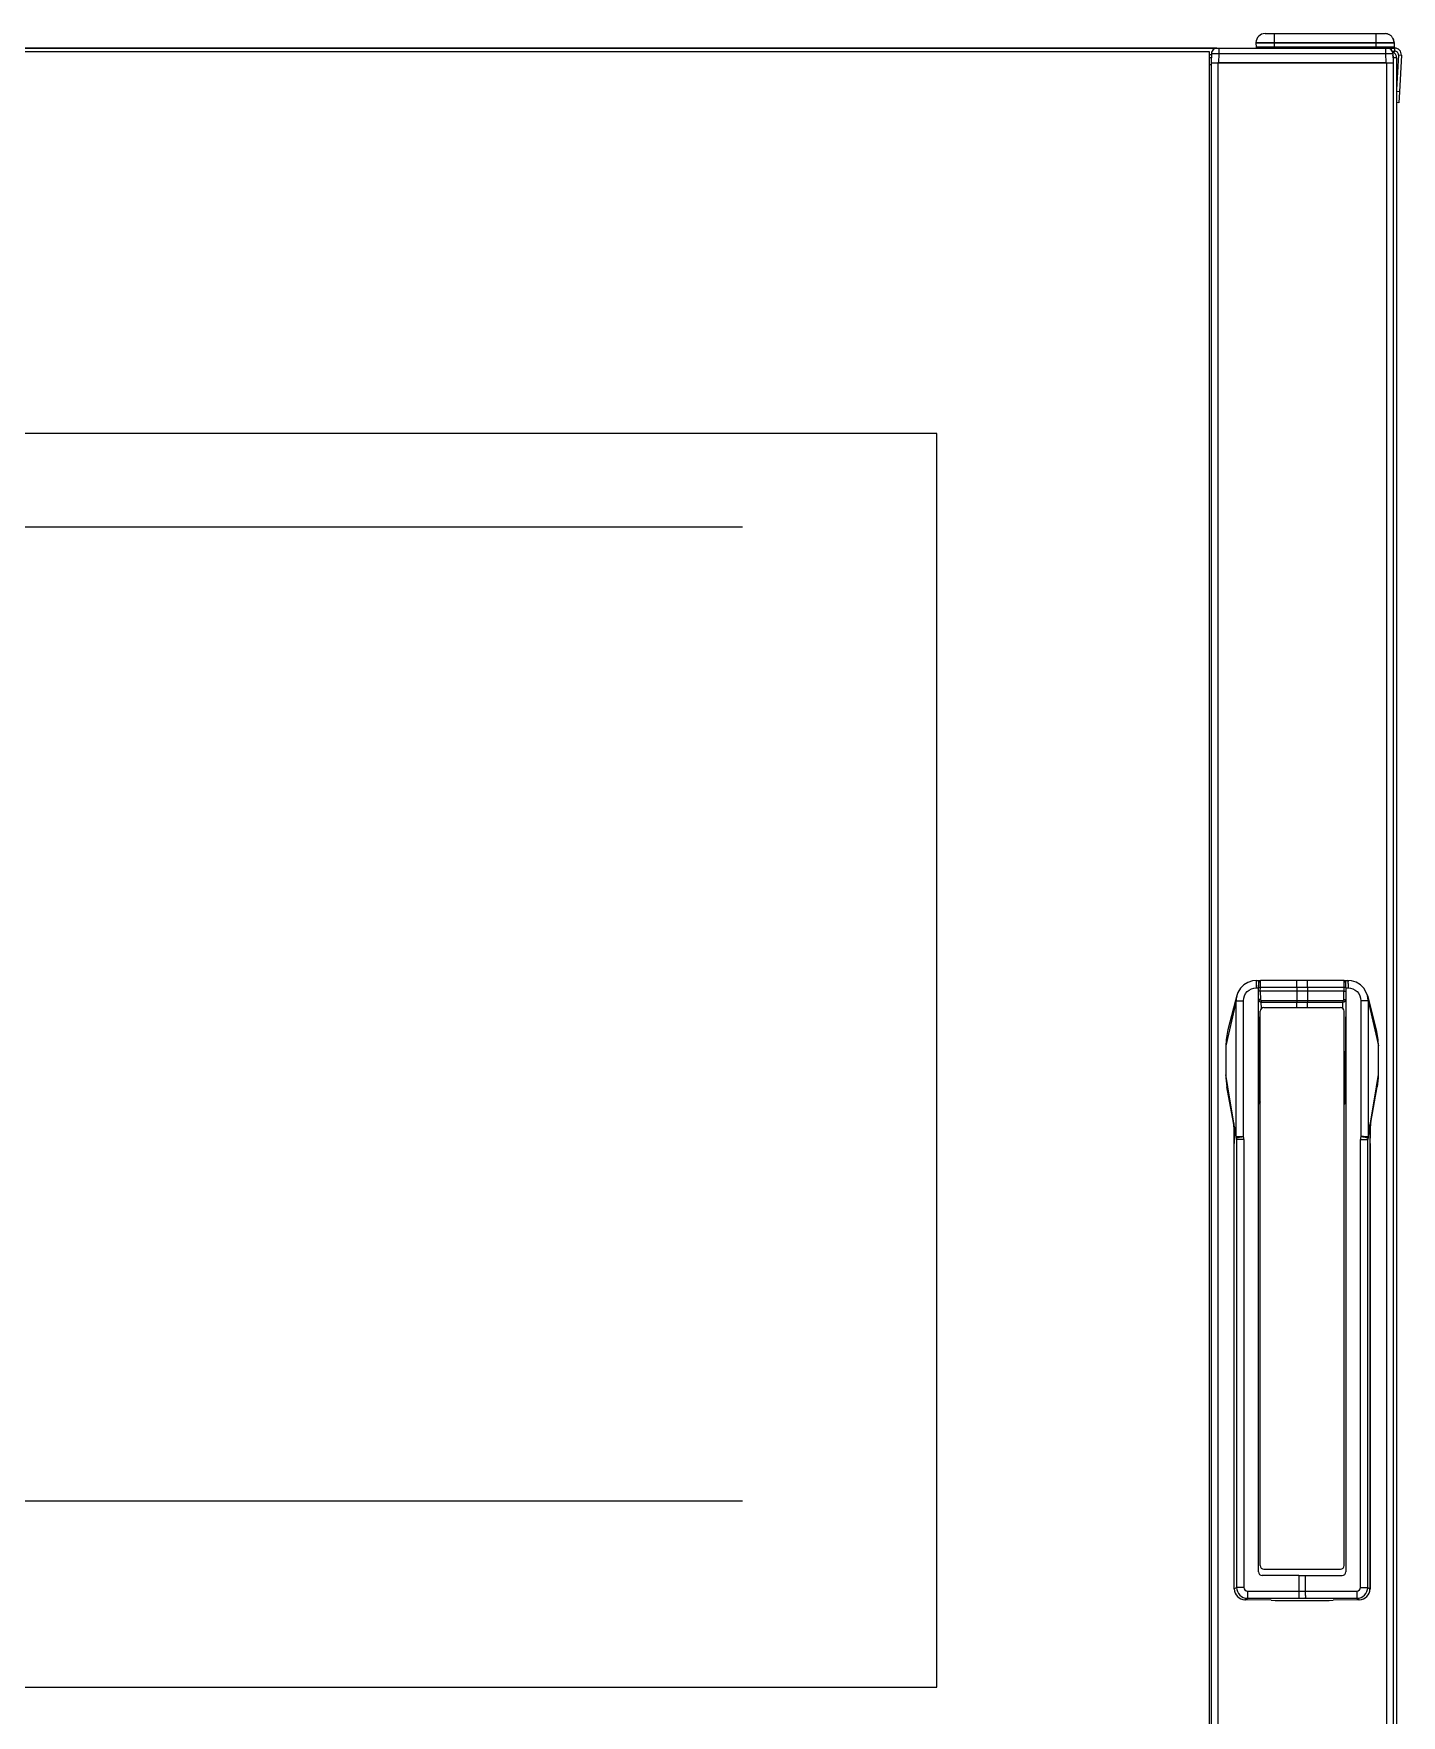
# Model space of a CAD drawing. Header units: millimetres. Extents: x 473 to 3963, y -1329 to 3488.
# Drawn here: x 2211.1 to 2587.4, y 1587.7 to 2050.5 of the extents above; entities that cross this region are included whole.
import ezdxf

# ---------------------------------------------------------------- set-up
doc = ezdxf.new("R2010")
doc.units = ezdxf.units.MM
doc.header["$LTSCALE"] = 392.37
doc.layers.get('0').update_dxf_attribs({"linetype": 'CONTINUOUS'})

msp = doc.modelspace()

# ---------------------------------------------------------------- linework, layer by layer
at = {"linetype": 'Continuous'}
for p, q in [((2549.95, 2050.47), (2552.45, 2050.47)), ((2552.45, 2050.47), (2580.45, 2050.47)), ((2552.45, 2050.47), (2580.45, 2050.47)), ((2552.45, 2050.47), (2552.45, 2048.01)), ((2580.45, 2050.47), (2582.95, 2050.47)), ((2580.45, 2050.47), (2580.45, 2048.01)), ((1886.59, 2046.47), (2536.69, 2046.47)), ((2536.69, 2046.47), (1886.59, 2046.47)), ((2534.65, 2045.47), (1887.65, 2045.47)), ((2534.65, 1490.47), (2534.65, 2045.47)), ((2536.69, 2046.47), (2537.19, 2046.47)), ((2537.19, 2046.47), (2583.1, 2046.47)), ((2537.19, 2046.47), (2583.1, 2046.47)), ((2537.19, 2046.47), (2537.19, 2044.99)), ((2547.45, 2048.01), (2547.45, 2047.97)), ((2547.45, 2048.01), (2547.54, 2048.01)), ((2547.45, 2047.97), (2547.47, 2046.71)), ((2547.45, 2047.97), (2547.54, 2047.97)), ((2552.45, 2046.71), (2547.47, 2046.71)), ((2547.54, 2048.01), (2549.67, 2048.01)), ((2547.54, 2047.97), (2549.67, 2047.97)), ((2549.67, 2048.01), (2549.72, 2048.01)), ((2549.67, 2047.97), (2549.72, 2047.97)), ((2549.72, 2048.01), (2552.45, 2048.01)), ((2549.72, 2047.97), (2552.45, 2047.97)), ((2552.45, 2048.01), (2580.45, 2048.01)), ((2552.45, 2048.01), (2552.45, 2047.97)), ((2552.45, 2047.97), (2580.45, 2047.97)), ((2552.45, 2047.97), (2552.45, 2046.71)), ((2552.45, 2046.47), (2552.45, 2046.71)), ((2580.45, 2046.71), (2552.45, 2046.71)), ((2580.45, 2048.01), (2580.45, 2047.97)), ((2580.45, 2048.01), (2583.18, 2048.01)), ((2580.45, 2047.97), (2580.45, 2046.71)), ((2580.45, 2047.97), (2583.18, 2047.97)), ((2585.43, 2046.71), (2580.45, 2046.71)), ((2580.45, 2046.47), (2580.45, 2046.71)), ((2583.1, 2046.47), (2583.6, 2046.47)), ((2583.1, 2046.47), (2583.1, 2044.99)), ((2583.18, 2048.01), (2583.23, 2048.01)), ((2583.18, 2047.97), (2583.22, 2047.97)), ((2583.22, 2047.97), (2585.35, 2047.97)), ((2583.23, 2048.01), (2585.35, 2048.01)), ((2583.6, 2046.47), (2584.65, 2046.47)), ((2584.65, 2046.47), (2583.6, 2046.47)), ((2584.65, 2046.47), (2584.65, 2046.04)), ((2584.65, 2046.47), (2585.65, 2046.47)), ((2584.91, 2045.67), (2585.65, 2045.67)), ((2585.35, 2048.01), (2585.45, 2048.01)), ((2585.35, 2047.97), (2585.45, 2047.97)), ((2585.45, 2047.97), (2585.43, 2046.71)), ((2585.45, 2048.01), (2585.45, 2047.97)), ((2585.45, 2048.01), (2585.45, 2047.97)), ((2585.65, 2045.67), (2585.65, 2046.47)), ((2535.19, 2044.67), (2534.65, 2044.67)), ((2535.17, 2043.77), (2534.65, 2043.77)), ((2534.65, 2041.97), (2535.1, 2041.97)), ((2535.1, 2041.97), (2535.15, 2041.97)), ((2535.19, 2044.99), (2535.15, 2042.47)), ((2535.15, 2042.47), (2536.31, 2042.47)), ((2535.15, 2042.47), (2535.15, 1493.47)), ((2536.31, 2042.47), (2536.35, 2042.47)), ((2536.35, 2042.47), (2536.95, 2042.47)), ((2537.15, 2042.47), (2536.95, 2042.47)), ((2536.95, 2042.47), (2537.15, 2042.47)), ((2536.95, 2042.47), (2536.95, 1493.47)), ((2537.19, 2044.99), (2537.15, 2042.47)), ((2583.15, 2042.47), (2537.15, 2042.47)), ((2537.15, 2042.47), (2583.15, 2042.47)), ((2537.19, 2044.99), (2583.1, 2044.99)), ((2583.1, 2044.99), (2583.15, 2042.47)), ((2583.35, 2042.47), (2583.15, 2042.47)), ((2583.15, 2042.47), (2583.35, 2042.47)), ((2583.35, 2042.47), (2583.95, 2042.47)), ((2583.35, 2042.47), (2583.35, 1493.47)), ((2583.95, 2042.47), (2583.99, 2042.47)), ((2583.99, 2042.47), (2585.15, 2042.47)), ((2585.1, 2044.99), (2585.15, 2042.47)), ((2585.31, 2043.77), (2585.13, 2043.77)), ((2585.15, 2042.47), (2585.15, 1493.47)), ((2585.35, 2043.77), (2585.31, 2043.77)), ((2586.15, 2043.77), (2585.35, 2043.77)), ((2586.65, 2044.61), (2586.15, 2035.1)), ((2586.15, 2043.77), (2586.15, 1476.45)), ((2586.15, 2043.77), (2586.15, 1476.45)), ((2586.65, 2044.61), (2587.45, 2044.57)), ((2587.45, 2044.57), (2586.92, 2034.46)), ((2586.92, 2034.46), (2586.15, 2034.5)), ((2586.76, 2031.47), (2586.15, 2031.5)), ((2586.76, 2031.47), (2586.15, 2031.5)), ((2586.92, 2034.46), (2586.76, 2031.47)), ((2459.65, 1940.47), (1962.65, 1940.47)), ((2459.65, 1595.47), (2459.65, 1940.47)), ((2547.53, 1789.92), (2548.15, 1789.92)), ((2547.53, 1787.92), (2548.15, 1787.92)), ((2548.15, 1789.92), (2548.15, 1789.43)), ((2548.48, 1789.86), (2548.15, 1789.84)), ((2548.15, 1789.43), (2548.15, 1787.97)), ((2548.15, 1787.97), (2548.15, 1787.92)), ((2548.15, 1627.22), (2548.15, 1787.92)), ((2548.17, 1787.97), (2548.21, 1789.4)), ((2548.17, 1787.92), (2548.17, 1787.97)), ((2548.17, 1787.92), (2548.17, 1787.97)), ((2548.21, 1789.4), (2548.21, 1789.43)), ((2548.21, 1789.43), (2548.21, 1789.43)), ((2548.21, 1789.43), (2548.21, 1789.39)), ((2548.64, 1786.97), (2548.67, 1787.97)), ((2548.64, 1786.97), (2548.66, 1784.71)), ((2558.66, 1786.97), (2548.64, 1786.97)), ((2558.67, 1787.97), (2548.67, 1787.97)), ((2548.71, 1789.92), (2548.71, 1789.92)), ((2558.7, 1789.92), (2548.71, 1789.92)), ((2558.67, 1787.97), (2558.66, 1786.97)), ((2561.63, 1786.97), (2558.66, 1786.97)), ((2558.66, 1786.97), (2558.67, 1784.46)), ((2561.63, 1787.97), (2558.67, 1787.97)), ((2571.58, 1789.92), (2561.6, 1789.92)), ((2561.63, 1787.97), (2561.63, 1786.97)), ((2571.63, 1787.97), (2561.63, 1787.97)), ((2561.63, 1786.97), (2561.63, 1784.46)), ((2571.66, 1786.97), (2561.63, 1786.97)), ((2571.58, 1789.92), (2571.58, 1789.92)), ((2571.63, 1787.97), (2571.66, 1786.97)), ((2571.64, 1784.71), (2571.66, 1786.97)), ((2572.15, 1789.84), (2571.81, 1789.86)), ((2572.08, 1789.43), (2572.08, 1789.43)), ((2572.08, 1789.39), (2572.08, 1789.43)), ((2572.08, 1789.43), (2572.08, 1789.39)), ((2572.08, 1789.39), (2572.12, 1787.97)), ((2572.12, 1787.97), (2572.12, 1787.92)), ((2572.12, 1787.97), (2572.12, 1787.92)), ((2572.15, 1789.92), (2572.76, 1789.92)), ((2572.15, 1789.43), (2572.15, 1789.92)), ((2572.15, 1787.97), (2572.15, 1789.43)), ((2572.15, 1787.92), (2572.15, 1787.97)), ((2572.15, 1787.92), (2572.15, 1627.22)), ((2572.15, 1787.92), (2572.77, 1787.92)), ((2541.83, 1784.4), (2539.74, 1776.41)), ((2542.01, 1784.35), (2540.17, 1776.32)), ((2542.19, 1785.77), (2541.83, 1784.4)), ((2542.01, 1746.9), (2542.01, 1784.35)), ((2542.01, 1784.35), (2544.01, 1784.35)), ((2542.19, 1785.77), (2542.19, 1785.79)), ((2542.2, 1785.79), (2542.19, 1785.77)), ((2542.19, 1785.79), (2542.19, 1785.77)), ((2544.01, 1747.02), (2544.01, 1784.35)), ((2548.41, 1756.46), (2548.17, 1784.71)), ((2548.41, 1756.46), (2548.17, 1784.71)), ((2548.91, 1784.46), (2558.67, 1784.46)), ((2548.93, 1782.19), (2548.91, 1783.97)), ((2548.92, 1783.97), (2558.67, 1783.97)), ((2549.6, 1782.47), (2570.7, 1782.47)), ((2558.67, 1784.46), (2561.63, 1784.46)), ((2558.67, 1783.97), (2561.62, 1783.97)), ((2558.69, 1782.47), (2558.69, 1783.97)), ((2561.6, 1782.47), (2561.6, 1783.97)), ((2561.62, 1783.97), (2571.38, 1783.97)), ((2561.63, 1784.46), (2571.39, 1784.46)), ((2571.37, 1782.19), (2571.39, 1783.97)), ((2572.13, 1784.71), (2571.88, 1756.46)), ((2578.28, 1784.35), (2576.29, 1784.35)), ((2576.29, 1784.35), (2576.29, 1747.02)), ((2578.11, 1785.77), (2578.1, 1785.79)), ((2578.1, 1785.79), (2578.11, 1785.77)), ((2578.1, 1785.79), (2578.11, 1785.77)), ((2578.11, 1785.77), (2578.47, 1784.4)), ((2578.28, 1784.35), (2578.28, 1746.9)), ((2578.28, 1784.35), (2580.13, 1776.32)), ((2578.47, 1784.4), (2580.56, 1776.41)), ((2548.6, 1628.97), (2548.6, 1781.47)), ((2571.7, 1628.97), (2571.7, 1781.47)), ((2540.17, 1776.32), (2539.17, 1771.97)), ((2580.13, 1776.32), (2581.13, 1771.97)), ((2539.17, 1771.97), (2539.17, 1763.95)), ((2539.17, 1771.97), (2539.17, 1763.95)), ((2539.17, 1771.97), (2539.17, 1771.97)), ((2581.13, 1763.95), (2581.13, 1771.97)), ((2581.13, 1763.95), (2581.13, 1771.97)), ((2581.13, 1771.97), (2581.13, 1771.97)), ((2539.17, 1763.95), (2539.17, 1763.95)), ((2539.7, 1760.74), (2539.17, 1763.95)), ((2580.59, 1760.74), (2581.13, 1763.95)), ((2581.13, 1763.95), (2581.13, 1763.95)), ((2541.27, 1750.83), (2539.46, 1760.68)), ((2539.7, 1760.72), (2539.7, 1760.74)), ((2541.37, 1750.72), (2539.7, 1760.72)), ((2578.92, 1750.72), (2580.59, 1760.72)), ((2579.03, 1750.83), (2580.83, 1760.68)), ((2580.59, 1760.72), (2580.59, 1760.74)), ((2548.15, 1756.46), (2548.41, 1756.46)), ((2548.45, 1755.97), (2548.6, 1755.97)), ((2571.7, 1755.97), (2571.85, 1755.97)), ((2571.88, 1756.46), (2572.15, 1756.46)), ((2541.29, 1750.71), (2541.27, 1750.83)), ((2541.3, 1750.71), (2541.28, 1750.83)), ((2541.31, 1750.6), (2541.29, 1750.71)), ((2541.3, 1750.71), (2541.3, 1750.71)), ((2541.3, 1750.71), (2541.31, 1750.6)), ((2541.31, 1750.6), (2541.33, 1750.5)), ((2541.33, 1750.5), (2541.33, 1750.47)), ((2541.33, 1750.47), (2541.33, 1750.46)), ((2541.34, 1750.49), (2541.35, 1750.47)), ((2541.35, 1750.47), (2541.35, 1750.46)), ((2541.36, 1750.16), (2541.37, 1749.99)), ((2541.41, 1750.49), (2541.37, 1750.72)), ((2541.45, 1749.87), (2541.37, 1750.33)), ((2541.37, 1750.16), (2541.4, 1749.99)), ((2541.37, 1749.99), (2541.37, 1750.16)), ((2541.37, 1749.99), (2541.37, 1749.99)), ((2541.41, 1750.47), (2541.41, 1750.49)), ((2541.49, 1750.01), (2541.41, 1750.47)), ((2541.84, 1747.93), (2541.49, 1750.01)), ((2578.46, 1747.93), (2578.81, 1750.01)), ((2578.81, 1750.01), (2578.88, 1750.46)), ((2578.84, 1749.87), (2578.92, 1750.33)), ((2578.88, 1750.48), (2578.92, 1750.72)), ((2578.88, 1750.47), (2578.88, 1750.48)), ((2578.88, 1750.46), (2578.88, 1750.47)), ((2578.92, 1750.16), (2578.9, 1749.99)), ((2578.92, 1749.99), (2578.94, 1750.2)), ((2578.92, 1749.99), (2578.92, 1750.16)), ((2578.92, 1749.99), (2578.92, 1749.99)), ((2578.94, 1750.2), (2578.97, 1750.47)), ((2578.95, 1750.49), (2578.95, 1750.47)), ((2578.95, 1750.47), (2578.95, 1750.46)), ((2578.95, 1750.46), (2578.95, 1750.44)), ((2578.97, 1750.47), (2578.98, 1750.61)), ((2578.98, 1750.61), (2579, 1750.71)), ((2578.98, 1750.61), (2579, 1750.71)), ((2579, 1750.71), (2579.03, 1750.83)), ((2579.01, 1750.83), (2579, 1750.71)), ((2579, 1750.71), (2579, 1750.71)), ((2541.48, 1745.08), (2541.48, 1745.08)), ((2541.48, 1622.55), (2541.48, 1745.08)), ((2541.48, 1622.55), (2541.48, 1745.08)), ((2541.48, 1745.08), (2541.48, 1745.08)), ((2541.81, 1747.92), (2541.81, 1747.92)), ((2541.99, 1746.9), (2541.81, 1747.92)), ((2542.01, 1746.91), (2541.84, 1747.93)), ((2541.99, 1746.89), (2541.99, 1746.9)), ((2542.02, 1746.74), (2541.99, 1746.89)), ((2541.99, 1746.73), (2542, 1746.68)), ((2542, 1746.68), (2542.02, 1746.58)), ((2544.01, 1747.02), (2542.01, 1746.9)), ((2542.01, 1746.9), (2542.01, 1746.91)), ((2542.02, 1746.74), (2542.02, 1746.74)), ((2542.02, 1746.74), (2542.03, 1746.71)), ((2542.03, 1746.71), (2542.03, 1746.69)), ((2542.03, 1746.69), (2542.03, 1746.69)), ((2542.03, 1746.69), (2542.04, 1746.69)), ((2542.04, 1746.69), (2542.09, 1746.7)), ((2542.05, 1746.59), (2542.06, 1746.59)), ((2542.1, 1746.16), (2542.1, 1622.96)), ((2544.09, 1746.16), (2542.1, 1746.16)), ((2544.09, 1746.16), (2544.09, 1622.96)), ((2576.2, 1746.16), (2578.2, 1746.16)), ((2576.2, 1622.96), (2576.2, 1746.16)), ((2578.08, 1746.72), (2578.26, 1746.69)), ((2578.28, 1746.9), (2578.1, 1746.91)), ((2578.2, 1622.96), (2578.2, 1746.16)), ((2578.24, 1746.59), (2578.26, 1746.69)), ((2578.24, 1746.59), (2578.24, 1746.59)), ((2578.26, 1746.69), (2578.27, 1746.72)), ((2578.26, 1746.69), (2578.26, 1746.69)), ((2578.27, 1746.74), (2578.3, 1746.89)), ((2578.27, 1746.74), (2578.27, 1746.74)), ((2578.27, 1746.72), (2578.27, 1746.74)), ((2578.3, 1746.68), (2578.28, 1746.58)), ((2578.29, 1746.91), (2578.46, 1747.93)), ((2578.3, 1746.9), (2578.49, 1747.92)), ((2578.3, 1746.89), (2578.3, 1746.9)), ((2578.31, 1746.73), (2578.3, 1746.68)), ((2578.49, 1747.92), (2578.49, 1747.92)), ((2578.81, 1745.08), (2578.81, 1622.55)), ((2578.82, 1745.08), (2578.81, 1745.08)), ((2578.82, 1745.08), (2578.82, 1745.08)), ((2578.82, 1745.08), (2578.82, 1622.55)), ((2559.28, 1626.22), (2549.15, 1626.22)), ((2549.6, 1627.97), (2570.7, 1627.97)), ((2559.28, 1626.22), (2561.02, 1626.22)), ((2559.28, 1626.22), (2559.28, 1621.96)), ((2561.02, 1626.22), (2571.15, 1626.22)), ((2561.02, 1626.22), (2561.02, 1621.96)), ((2541.48, 1622.55), (2542.1, 1622.96)), ((2541.48, 1622.55), (2541.48, 1622.55)), ((2541.48, 1622.55), (2541.48, 1622.55)), ((2544.09, 1622.96), (2542.1, 1622.96)), ((2544.48, 1619.55), (2544.42, 1619.55)), ((2544.42, 1619.55), (2544.48, 1619.55)), ((2544.42, 1619.55), (2544.42, 1619.55)), ((2544.48, 1619.55), (2545.1, 1619.96)), ((2551.59, 1619.41), (2544.48, 1619.55)), ((2551.59, 1619.41), (2544.48, 1619.55)), ((2545.09, 1621.96), (2559.28, 1621.96)), ((2545.1, 1619.96), (2559.28, 1619.97)), ((2559.28, 1621.96), (2561.02, 1621.96)), ((2559.28, 1619.97), (2561.02, 1619.97)), ((2561.02, 1621.96), (2575.2, 1621.96)), ((2561.02, 1619.97), (2575.2, 1619.96)), ((2575.82, 1619.55), (2568.71, 1619.41)), ((2575.82, 1619.55), (2568.71, 1619.41)), ((2575.2, 1619.96), (2575.82, 1619.55)), ((2575.88, 1619.55), (2575.82, 1619.55)), ((2575.88, 1619.55), (2575.82, 1619.55)), ((2575.88, 1619.55), (2575.88, 1619.55)), ((2576.2, 1622.96), (2578.2, 1622.96)), ((2578.2, 1622.96), (2578.81, 1622.55)), ((2578.82, 1622.55), (2578.81, 1622.55)), ((2578.82, 1622.55), (2578.82, 1622.55)), ((2551.59, 1619.41), (2551.59, 1619.41)), ((2551.59, 1619.41), (2551.65, 1619.41)), ((2551.59, 1619.41), (2551.65, 1619.41)), ((2551.65, 1619.41), (2551.59, 1619.41)), ((2568.65, 1619.41), (2568.71, 1619.41)), ((2568.71, 1619.41), (2568.65, 1619.41)), ((2568.71, 1619.41), (2568.65, 1619.41)), ((2568.71, 1619.41), (2568.71, 1619.41)), ((1962.65, 1595.47), (2459.65, 1595.47))]:
    msp.add_line(p, q, dxfattribs=at)
at = {"color": 2, "linetype": 'Continuous'}
for p, q in [((2016.15, 1914.77), (2406.15, 1914.77)), ((2016.15, 1646.77), (2406.15, 1646.77))]:
    msp.add_line(p, q, dxfattribs=at)
at = {"linetype": 'Continuous'}
for points in [[(2547.53, 1789.92), (2546.51, 1789.82), (2545.25, 1789.43), (2544.12, 1788.74), (2543.18, 1787.8), (2542.5, 1786.65), (2542.2, 1785.79)], [(2561.6, 1789.92), (2560.66, 1789.92), (2559.64, 1789.92), (2558.7, 1789.92)], [(2578.1, 1785.79), (2577.79, 1786.68), (2577.1, 1787.82), (2576.16, 1788.75), (2575.02, 1789.44), (2573.76, 1789.83), (2572.76, 1789.92)], [(2541.33, 1750.46), (2541.36, 1750.22), (2541.36, 1750.16)], [(2541.39, 1750.23), (2541.38, 1750.27), (2541.37, 1750.33)], [(2541.37, 1749.99), (2541.4, 1749.47), (2541.43, 1748.55), (2541.46, 1747.43), (2541.48, 1746.15), (2541.48, 1745.08)], [(2578.82, 1745.08), (2578.82, 1746.18), (2578.84, 1747.46), (2578.86, 1748.58), (2578.9, 1749.49), (2578.92, 1749.99)], [(2578.92, 1750.33), (2578.92, 1750.27), (2578.91, 1750.23)], [(2542.01, 1746.9), (2542.01, 1746.9), (2542.01, 1746.9)], [(2542.03, 1746.69), (2542.05, 1746.61), (2542.05, 1746.59)], [(2542.03, 1746.69), (2542.03, 1746.69), (2542.03, 1746.69), (2542.03, 1746.69)], [(2578.26, 1746.69), (2578.26, 1746.69), (2578.26, 1746.69), (2578.26, 1746.69)], [(2578.29, 1746.91), (2578.29, 1746.9), (2578.29, 1746.9), (2578.28, 1746.9)], [(2551.65, 1619.41), (2554.15, 1619.37), (2557.11, 1619.34), (2560.16, 1619.33), (2563.21, 1619.34), (2566.17, 1619.37), (2568.65, 1619.41)]]:
    msp.add_lwpolyline(points, dxfattribs=at)
for centre, radius, start, end in [((2549.95, 2047.97), 2.5, 90, 179), ((2582.95, 2047.97), 2.5, 75.1667, 90), ((2582.95, 2047.97), 2.5, 75.1667, 90), ((2582.95, 2047.97), 2.5, 66.8967, 75.1667), ((2582.95, 2047.97), 2.5, 66.8967, 75.1667), ((2582.95, 2047.97), 2.5, 60.3334, 66.8967), ((2582.95, 2047.97), 2.5, 60.3334, 66.8967), ((2582.95, 2047.97), 2.5, 51.8083, 60.3334), ((2582.95, 2047.97), 2.5, 51.8083, 60.3334), ((2582.95, 2047.97), 2.5, 45.5, 51.8083), ((2582.95, 2047.97), 2.5, 45.5, 51.8083), ((2536.69, 2044.97), 1.5, 90.001, 179), ((2536.69, 2044.97), 1.5, 158.6259, 179.0002), ((2536.69, 2044.97), 1.5, 152.3265, 158.6259), ((2536.69, 2044.97), 1.5, 138.0218, 152.3265), ((2536.69, 2044.97), 1.5, 130.9774, 138.0218), ((2536.69, 2044.97), 1.5, 116.6727, 130.9774), ((2536.69, 2044.97), 1.5, 110.3735, 116.6727), ((2536.69, 2044.97), 1.5, 90, 110.3735), ((2547.72, 2046.72), 0.25, 181, 203.2502), ((2547.72, 2046.72), 0.25, 181, 203.25), ((2547.72, 2046.72), 0.25, 203.2502, 225.5004), ((2547.72, 2046.72), 0.25, 203.25, 225.5004), ((2547.72, 2046.72), 0.25, 225.5004, 234.3549), ((2547.72, 2046.72), 0.25, 225.5004, 234.3549), ((2547.72, 2046.72), 0.25, 234.3549, 247.7506), ((2547.72, 2046.72), 0.25, 234.3549, 247.7506), ((2547.72, 2046.72), 0.25, 247.7506, 270), ((2547.72, 2046.72), 0.25, 247.7506, 270), ((2583.6, 2044.97), 1.5, 69.7231, 90), ((2583.6, 2044.97), 1.5, 1, 90), ((2583.6, 2044.97), 1.5, 63.2689, 69.7231), ((2583.6, 2044.97), 1.5, 49.0845, 63.2689), ((2583.6, 2044.97), 1.5, 41.8833, 49.0845), ((2582.95, 2047.97), 2.5, 36.5025, 45.5), ((2582.95, 2047.97), 2.5, 36.5025, 45.5), ((2583.6, 2044.97), 1.5, 27.7101, 41.8833), ((2583.6, 2044.97), 1.5, 21.247, 27.7101), ((2582.95, 2047.97), 2.5, 30.6667, 36.5025), ((2582.95, 2047.97), 2.5, 30.6667, 36.5025), ((2583.6, 2044.97), 1.5, 0.9997, 21.247), ((2584.35, 2043.77), 1.8, 0, 67.7587), ((2582.95, 2047.97), 2.5, 20.4946, 30.6667), ((2582.95, 2047.97), 2.5, 15.8333, 30.6667), ((2585.18, 2046.72), 0.25, 270, 292.2494), ((2585.18, 2046.72), 0.25, 270, 292.2494), ((2585.18, 2046.72), 0.25, 292.2494, 305.6359), ((2585.18, 2046.72), 0.25, 292.2494, 305.6359), ((2582.95, 2047.97), 2.5, 1, 20.4946), ((2585.18, 2046.72), 0.25, 305.6359, 314.4996), ((2585.18, 2046.72), 0.25, 305.6359, 314.4996), ((2582.95, 2047.97), 2.5, 1, 15.8333), ((2585.18, 2046.72), 0.25, 314.4996, 359), ((2585.18, 2046.72), 0.25, 314.4996, 359), ((2585.65, 2044.67), 1.8, 357, 90), ((2585.65, 2044.67), 1, 357, 90), ((2584.35, 2043.77), 1, 35.9877, 39.7806), ((2584.35, 2043.77), 1, 0, 35.9877), ((2548.27, 1783.69), 5.69, 90.5592, 91.1972), ((2548.71, 1789.42), 0.5, 90.0165, 178.5), ((2571.58, 1789.42), 0.5, 1.5, 89.9835), ((2572.03, 1783.69), 5.69, 88.8024, 89.4404), ((2547.63, 1784.37), 5.62, 167.3786, 180.198), ((2547.57, 1784.38), 5.56, 165.5645, 167.3524), ((2548.92, 1784.72), 0.75, 180.5, 270), ((2549.6, 1781.47), 1, 90, 180), ((2548.91, 1784.71), 0.25, 180.5002, 269.9998), ((2570.7, 1781.47), 1, 0, 90), ((2571.38, 1784.72), 0.75, 270, 359.5), ((2571.39, 1784.71), 0.25, 270.0002, 359.4998), ((2572.73, 1784.38), 5.56, 12.6478, 14.4438), ((2572.66, 1784.37), 5.62, 359.8019, 12.6217), ((2556.75, 1771.98), 17.58, 165.3703, 180.0141), ((2563.55, 1771.98), 17.58, 359.9859, 14.6297), ((2557.28, 1763.94), 18.11, 179.9627, 190.2962), ((2563.02, 1763.94), 18.11, 349.7031, 0.0374), ((2548.45, 1756.27), 0.3, 180, 270), ((2548.91, 1756.47), 0.5, 180.5, 216.2994), ((2548.91, 1756.47), 0.5, 216.2994, 230.3588), ((2548.92, 1756.47), 0.503, 216.3493, 230.3505), ((2571.38, 1756.47), 0.503, 309.6495, 323.6506), ((2571.38, 1756.47), 0.5, 309.6412, 323.7006), ((2571.38, 1756.47), 0.5, 323.7006, 359.5), ((2571.85, 1756.27), 0.3, 270, 360), ((2546.86, 1751.48), 5.61, 186.571, 187.8759), ((2524.42, 1748.23), 17.06, 8.4962, 8.7891), ((2525.89, 1748.44), 15.57, 7.7952, 8.5076), ((2527.83, 1748.71), 13.62, 7.5897, 7.7843), ((2528.6, 1748.81), 12.84, 7.2901, 7.5905), ((2530.06, 1749), 11.37, 6.6367, 7.2977), ((2531.58, 1749.18), 9.84, 5.738, 6.638), ((2504.22, 1748.03), 37.21, 3.0336, 3.2861), ((2826.83, 1799.78), 289.74, 189.895, 190.3129), ((2881.04, 1810.24), 344.91, 190.0804, 190.4093), ((2239.27, 1810.24), 344.9, 349.5907, 349.9201), ((2293.48, 1799.78), 289.72, 349.6871, 350.1049), ((2589.08, 1749.14), 10.21, 173.0562, 174.2444), ((2615.68, 1748.04), 36.82, 176.7052, 176.961), ((2591.12, 1748.89), 12.26, 172.3943, 173.067), ((2595.71, 1748.26), 16.9, 171.2197, 172.1827), ((2592.53, 1748.7), 13.68, 172.2324, 172.4021), ((2573.44, 1751.48), 5.61, 352.1519, 353.4349), ((2750.02, 1785.8), 211.67, 190.312, 190.6366), ((2542.82, 1746.89), 0.815, 179.1525, 184.0758), ((2542.9, 1746.9), 0.892, 180.0186, 184.4746), ((2542.84, 1746.89), 0.831, 184.0736, 188.9267), ((2542.91, 1746.9), 0.895, 184.4729, 188.9151), ((2542.85, 1746.9), 0.839, 188.9209, 190.4007), ((2542.9, 1746.9), 0.892, 188.9134, 193.3689), ((2691.35, 1774.79), 151.97, 190.6976, 190.8598), ((2539.62, 1746.12), 2.48, 7.1751, 10.8351), ((2539.64, 1746.12), 2.46, 0.7161, 7.1803), ((2546.99, 1721.31), 25.86, 100.6426, 100.9189), ((2539.77, 1746.16), 4.32, 359.9984, 11.5158), ((2580.51, 1746.15), 4.31, 168.4674, 179.981), ((2428.97, 1774.78), 151.95, 349.1402, 349.3021), ((2580.66, 1746.12), 2.46, 172.9924, 179.2821), ((2580.68, 1746.12), 2.48, 169.1657, 172.996), ((2577.39, 1746.9), 0.892, 346.6317, 351.0871), ((2577.39, 1746.9), 0.895, 351.0854, 355.5274), ((2577.45, 1746.9), 0.839, 349.5995, 351.0796), ((2577.39, 1746.9), 0.892, 355.5257, 359.9815), ((2577.46, 1746.89), 0.831, 351.0738, 355.9262), ((2577.47, 1746.89), 0.815, 355.924, 0.847), ((2370.27, 1785.8), 211.68, 349.3634, 349.688), ((2549.6, 1628.97), 1, 180, 270), ((2570.7, 1628.97), 1, 270, 360), ((2549.15, 1627.22), 1, 180, 270), ((2571.15, 1627.22), 1, 270, 360), ((2544.48, 1622.55), 3, 180.0262, 268.8458), ((2544.49, 1622.56), 3, 180.1052, 268.7172), ((2545.1, 1622.97), 3, 180.0709, 269.9175), ((2545.09, 1622.96), 0.999, 180.0026, 270.0498), ((2544.49, 1622.52), 2.97, 268.7476, 269.8948), ((2575.2, 1622.96), 0.999, 269.9502, 359.9974), ((2575.2, 1622.97), 3, 270.0825, 359.9291), ((2575.81, 1622.52), 2.97, 270.1052, 271.2516), ((2575.82, 1622.55), 3, 271.1542, 359.9738), ((2575.81, 1622.56), 3, 271.282, 359.8948), ((2560.15, 2065.29), 445.96, 268.9079, 271.0921)]:
    msp.add_arc(centre, radius, start, end, dxfattribs=at)
for points, knots in [([(2535.19, 2044.99), (2535.19, 2045), (2535.27, 2044.98), (2535.36, 2045.01), (2535.56, 2045), (2535.79, 2045), (2536.1, 2045), (2536.57, 2045), (2536.94, 2045), (2537.19, 2044.99)], [0, 0, 0, 0, 0.019394, 0.076344, 0.168746, 0.293082, 0.444592, 0.617391, 1, 1, 1, 1]), ([(2583.1, 2044.99), (2583.36, 2045), (2583.73, 2045), (2584.2, 2045), (2584.5, 2045), (2584.74, 2045), (2584.94, 2045.01), (2585.02, 2044.98), (2585.1, 2045), (2585.1, 2044.99)], [0, 0, 0, 0, 0.382609, 0.555408, 0.706918, 0.831253, 0.923658, 0.980603, 1, 1, 1, 1]), ([(2544.01, 1784.35), (2544.01, 1785.26), (2544.73, 1787.15), (2546.62, 1787.92), (2547.53, 1787.92)], [0, 0, 0, 0, 0.500317, 1, 1, 1, 1]), ([(2547.53, 1789.92), (2547.52, 1789.92), (2547.55, 1789.84), (2547.52, 1789.75), (2547.54, 1789.56), (2547.53, 1789.2), (2547.53, 1788.64), (2547.53, 1788.17), (2547.53, 1787.92)], [0, 0, 0, 0, 0.019251, 0.076153, 0.168556, 0.292953, 0.617288, 1, 1, 1, 1]), ([(2548.64, 1786.97), (2548.58, 1786.97), (2548.41, 1786.97), (2548.25, 1786.97), (2548.15, 1786.97)], [0, 0, 0, 0, 0.384052, 1, 1, 1, 1]), ([(2548.17, 1787.97), (2548.17, 1787.98), (2548.22, 1787.96), (2548.24, 1787.97), (2548.27, 1787.97)], [0, 0, 0, 0, 0.25842, 1, 1, 1, 1]), ([(2548.27, 1787.97), (2548.29, 1787.97), (2548.43, 1787.97), (2548.56, 1787.97), (2548.67, 1787.97)], [0, 0, 0, 0, 0.196607, 1, 1, 1, 1]), ([(2548.67, 1787.97), (2548.67, 1788.22), (2548.68, 1788.58), (2548.69, 1789.04), (2548.69, 1789.33), (2548.7, 1789.57), (2548.7, 1789.73), (2548.71, 1789.83), (2548.71, 1789.88), (2548.71, 1789.9), (2548.71, 1789.92), (2548.71, 1789.92)], [0, 0, 0, 0, 0.384574, 0.55742, 0.708584, 0.832414, 0.924319, 0.957176, 0.980875, 0.99518, 1, 1, 1, 1]), ([(2558.67, 1787.97), (2558.67, 1788.22), (2558.67, 1788.58), (2558.67, 1789.04), (2558.67, 1789.33), (2558.68, 1789.57), (2558.68, 1789.73), (2558.69, 1789.83), (2558.69, 1789.88), (2558.7, 1789.9), (2558.7, 1789.92), (2558.7, 1789.92)], [0, 0, 0, 0, 0.384413, 0.557171, 0.708258, 0.832033, 0.923918, 0.956786, 0.980523, 0.994911, 1, 1, 1, 1]), ([(2561.63, 1787.97), (2561.63, 1788.22), (2561.63, 1788.58), (2561.63, 1789.04), (2561.62, 1789.33), (2561.62, 1789.57), (2561.61, 1789.73), (2561.61, 1789.83), (2561.61, 1789.88), (2561.6, 1789.9), (2561.6, 1789.92), (2561.6, 1789.92)], [0, 0, 0, 0, 0.384413, 0.557171, 0.708258, 0.832033, 0.923918, 0.956786, 0.980523, 0.994911, 1, 1, 1, 1]), ([(2571.58, 1789.92), (2571.59, 1789.92), (2571.58, 1789.9), (2571.59, 1789.88), (2571.59, 1789.83), (2571.59, 1789.73), (2571.6, 1789.57), (2571.6, 1789.33), (2571.61, 1789.04), (2571.62, 1788.58), (2571.63, 1788.22), (2571.63, 1787.97)], [0, 0, 0, 0, 0.00482, 0.019125, 0.042824, 0.075681, 0.167586, 0.291416, 0.44258, 0.615426, 1, 1, 1, 1]), ([(2572.03, 1787.97), (2572, 1787.97), (2571.87, 1787.97), (2571.74, 1787.97), (2571.63, 1787.97)], [0, 0, 0, 0, 0.196608, 1, 1, 1, 1]), ([(2571.66, 1786.97), (2571.72, 1786.97), (2571.88, 1786.97), (2572.05, 1786.97), (2572.15, 1786.97)], [0, 0, 0, 0, 0.384003, 1, 1, 1, 1]), ([(2572.12, 1787.97), (2572.12, 1787.98), (2572.07, 1787.96), (2572.05, 1787.97), (2572.03, 1787.97)], [0, 0, 0, 0, 0.25842, 1, 1, 1, 1]), ([(2572.76, 1789.92), (2572.78, 1789.92), (2572.75, 1789.84), (2572.78, 1789.75), (2572.76, 1789.56), (2572.77, 1789.2), (2572.77, 1788.64), (2572.77, 1788.17), (2572.77, 1787.92)], [0, 0, 0, 0, 0.019251, 0.076153, 0.168556, 0.292953, 0.617288, 1, 1, 1, 1]), ([(2572.77, 1787.92), (2573.67, 1787.92), (2575.57, 1787.15), (2576.29, 1785.26), (2576.29, 1784.35)], [0, 0, 0, 0, 0.499682, 1, 1, 1, 1]), ([(2548.66, 1784.71), (2548.6, 1784.71), (2548.48, 1784.71), (2548.34, 1784.71), (2548.26, 1784.71), (2548.21, 1784.71), (2548.19, 1784.71), (2548.17, 1784.71), (2548.17, 1784.71)], [0, 0, 0, 0, 0.383996, 0.708049, 0.83207, 0.924121, 0.980781, 1, 1, 1, 1]), ([(2548.91, 1784.46), (2548.91, 1784.4), (2548.91, 1784.28), (2548.91, 1784.14), (2548.91, 1784.06), (2548.91, 1784.01), (2548.92, 1783.99), (2548.91, 1783.97), (2548.92, 1783.97)], [0, 0, 0, 0, 0.383196, 0.707273, 0.831451, 0.923681, 0.980516, 1, 1, 1, 1]), ([(2558.67, 1784.46), (2558.67, 1784.4), (2558.67, 1784.28), (2558.67, 1784.14), (2558.67, 1784.06), (2558.67, 1784.01), (2558.67, 1783.99), (2558.67, 1783.97), (2558.67, 1783.97)], [0, 0, 0, 0, 0.383196, 0.707273, 0.831451, 0.923681, 0.980516, 1, 1, 1, 1]), ([(2561.63, 1784.46), (2561.63, 1784.4), (2561.63, 1784.28), (2561.63, 1784.14), (2561.63, 1784.06), (2561.63, 1784.01), (2561.62, 1783.99), (2561.63, 1783.97), (2561.62, 1783.97)], [0, 0, 0, 0, 0.383196, 0.707273, 0.831451, 0.923681, 0.980516, 1, 1, 1, 1]), ([(2571.39, 1784.46), (2571.39, 1784.4), (2571.39, 1784.28), (2571.39, 1784.14), (2571.38, 1784.06), (2571.38, 1784.01), (2571.38, 1783.99), (2571.38, 1783.97), (2571.38, 1783.97)], [0, 0, 0, 0, 0.383196, 0.707273, 0.831451, 0.923681, 0.980516, 1, 1, 1, 1]), ([(2571.64, 1784.71), (2571.7, 1784.71), (2571.82, 1784.71), (2571.95, 1784.71), (2572.04, 1784.71), (2572.09, 1784.71), (2572.11, 1784.71), (2572.13, 1784.71), (2572.13, 1784.71)], [0, 0, 0, 0, 0.383996, 0.708049, 0.83207, 0.924121, 0.980781, 1, 1, 1, 1]), ([(2548.6, 1756.52), (2548.57, 1756.51), (2548.53, 1756.5), (2548.47, 1756.47), (2548.44, 1756.47), (2548.42, 1756.46), (2548.41, 1756.46)], [0, 0, 0, 0, 0.423519, 0.739459, 0.934355, 1, 1, 1, 1]), ([(2571.88, 1756.46), (2571.88, 1756.46), (2571.86, 1756.47), (2571.83, 1756.47), (2571.77, 1756.5), (2571.73, 1756.51), (2571.7, 1756.52)], [0, 0, 0, 0, 0.065689, 0.260657, 0.576397, 1, 1, 1, 1]), ([(2541.48, 1745.08), (2541.48, 1745.53), (2541.48, 1747.17), (2541.44, 1748.81), (2541.38, 1750)], [0, 0, 0, 0, 0.275236, 1, 1, 1, 1]), ([(2578.92, 1750), (2578.9, 1749.65), (2578.83, 1748.01), (2578.81, 1746.36), (2578.81, 1745.08)], [0, 0, 0, 0, 0.214151, 1, 1, 1, 1]), ([(2542.21, 1746.72), (2542.31, 1746.74), (2542.91, 1746.85), (2543.51, 1746.95), (2544.01, 1747.02)], [0, 0, 0, 0, 0.169479, 1, 1, 1, 1]), ([(2578.1, 1746.91), (2578, 1746.91), (2577.4, 1746.95), (2576.79, 1746.99), (2576.29, 1747.02)], [0, 0, 0, 0, 0.169588, 1, 1, 1, 1]), ([(2576.29, 1747.02), (2576.48, 1746.99), (2577.08, 1746.9), (2577.67, 1746.8), (2578.08, 1746.72)], [0, 0, 0, 0, 0.309463, 1, 1, 1, 1]), ([(2545.09, 1621.96), (2545.09, 1621.71), (2545.1, 1621.05), (2545.08, 1620.38), (2545.1, 1619.96)], [0, 0, 0, 0, 0.374876, 1, 1, 1, 1]), ([(2559.28, 1621.96), (2559.28, 1621.71), (2559.28, 1621.05), (2559.26, 1620.38), (2559.28, 1619.97)], [0, 0, 0, 0, 0.374876, 1, 1, 1, 1]), ([(2561.02, 1621.96), (2561.02, 1621.71), (2561.02, 1621.05), (2561.04, 1620.38), (2561.02, 1619.97)], [0, 0, 0, 0, 0.374876, 1, 1, 1, 1]), ([(2575.2, 1621.96), (2575.2, 1621.71), (2575.2, 1621.05), (2575.22, 1620.38), (2575.2, 1619.96)], [0, 0, 0, 0, 0.374876, 1, 1, 1, 1])]:
    msp.add_open_spline(points, degree=3, knots=knots, dxfattribs=at)
for points in [[(2548.51, 1756.17), (2548.45, 1756.25), (2548.42, 1756.36), (2548.41, 1756.46)], [(2571.88, 1756.46), (2571.88, 1756.36), (2571.85, 1756.25), (2571.78, 1756.17)], [(2541.28, 1750.83), (2541.29, 1750.78), (2541.3, 1750.72), (2541.31, 1750.66)], [(2541.31, 1750.66), (2541.32, 1750.6), (2541.33, 1750.55), (2541.34, 1750.49)], [(2541.35, 1750.46), (2541.36, 1750.38), (2541.37, 1750.3), (2541.39, 1750.23)], [(2578.95, 1750.44), (2578.93, 1750.37), (2578.92, 1750.3), (2578.91, 1750.23)], [(2578.98, 1750.66), (2578.97, 1750.6), (2578.96, 1750.55), (2578.95, 1750.49)], [(2579.01, 1750.83), (2579, 1750.78), (2578.99, 1750.72), (2578.98, 1750.66)]]:
    msp.add_open_spline(points, degree=3, dxfattribs=at)

doc.saveas('drawing.dxf')
